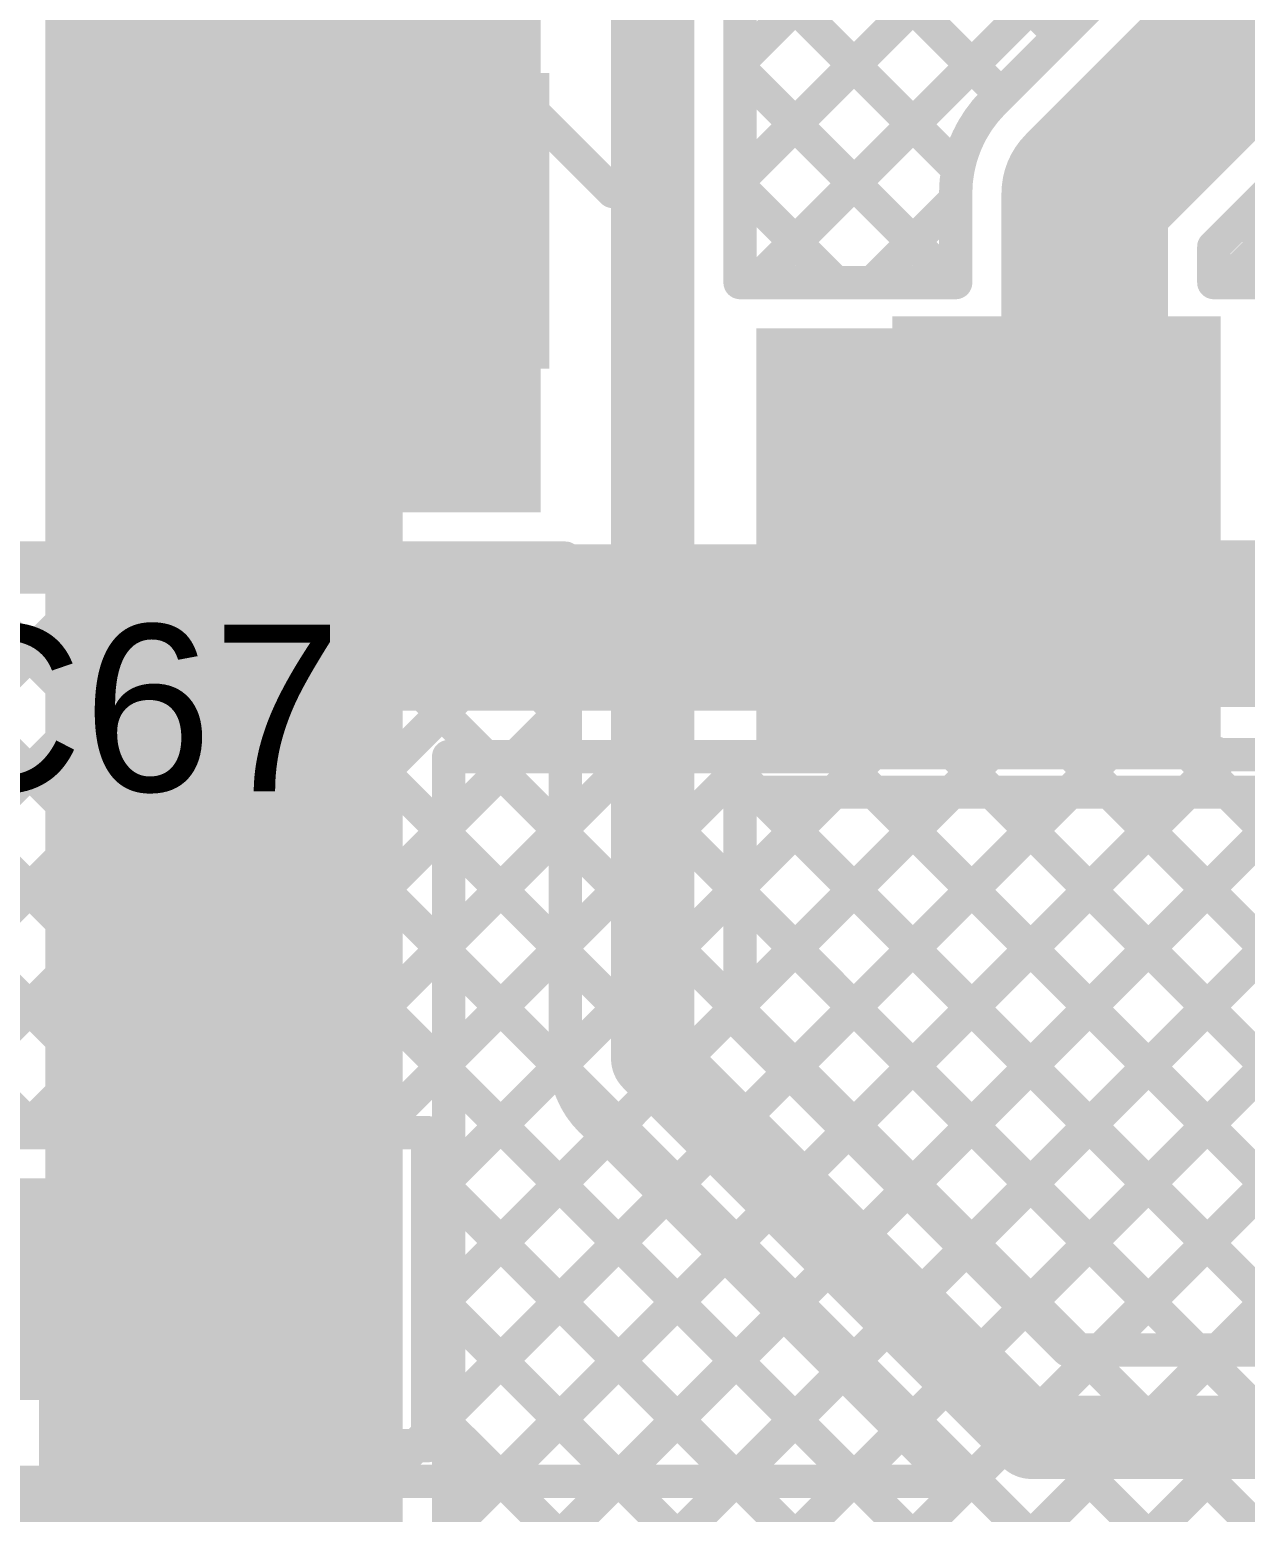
# Model space of a CAD drawing. Header units: millimetres. Extents: x 0 to 214, y 0 to 214.
# Drawn here: x 0.6554 to 0.9474, y 3.402 to 3.7581 of the extents above; entities that cross this region are included whole.
import ezdxf

# ---------------------------------------------------------------- set-up
doc = ezdxf.new("R2010")
doc.units = ezdxf.units.MM
doc.header["$MEASUREMENT"] = 0
for name, color, linetype in [('BottomLayer', 5, 'Continuous'), ('BottomOverlay', 54, 'Continuous'), ('BottomPaste', 16, 'Continuous'), ('BottomSolder', 6, 'Continuous'), ('TopLayer', 1, 'Continuous'), ('TopOverlay', 2, 'Continuous'), ('TopPaste', 8, 'Continuous'), ('TopSolder', 216, 'Continuous'), ('ViaHoleLayer', 16, 'Continuous')]:
    doc.layers.add(name, color=color, linetype=linetype)
doc.styles.add('Arial', font='', dxfattribs={"height": 0.2})
doc.styles.get('Arial').set_extended_font_data('Arial')

# ---------------------------------------------------------------- blocks, each defined once
blk = doc.blocks.new('RES_0603_66')
at = {"layer": 'TopLayer'}
for points in [[(-0.015, 0.0175), (-0.015, -0.0175), (-0.045, -0.0175), (-0.045, 0.0175)], [(0.045, 0.0175), (0.045, -0.0175), (0.015, -0.0175), (0.015, 0.0175)]]:
    blk.add_hatch(color=1, dxfattribs=at).paths.add_polyline_path(points)
at = {"layer": 'TopPaste'}
for points in [[(-0.015, 0.0175), (-0.015, -0.0175), (-0.045, -0.0175), (-0.045, 0.0175)], [(0.045, 0.0175), (0.045, -0.0175), (0.015, -0.0175), (0.015, 0.0175)]]:
    blk.add_hatch(color=8, dxfattribs=at).paths.add_polyline_path(points)
at = {"layer": 'TopSolder'}
for points in [[(-0.011, 0.0215), (-0.011, -0.0215), (-0.049, -0.0215), (-0.049, 0.0215)], [(0.049, 0.0215), (0.049, -0.0215), (0.011, -0.0215), (0.011, 0.0215)]]:
    blk.add_hatch(color=216, dxfattribs=at).paths.add_polyline_path(points)
at = {"layer": 'TopOverlay', "const_width": 0.005}
for points in [[(-0.049, 0.021), (-0.049, -0.021)], [(-0.049, 0.021), (0.049, 0.021)], [(0.049, 0.021), (0.049, -0.021)], [(-0.049, -0.021), (0.049, -0.021)]]:
    blk.add_lwpolyline(points, dxfattribs=at)
at = {"layer": 'TopOverlay', "const_width": 0.0025}
for points in [[(-0.05025, 0.021, 1), (-0.04775, 0.021, 1)], [(-0.05025, 0.021, 1), (-0.04775, 0.021, 1)], [(0.04775, 0.021, 1), (0.05025, 0.021, 1)], [(0.04775, 0.021, 1), (0.05025, 0.021, 1)], [(-0.05025, -0.021, 1), (-0.04775, -0.021, 1)], [(-0.05025, -0.021, 1), (-0.04775, -0.021, 1)], [(0.04775, -0.021, 1), (0.05025, -0.021, 1)], [(0.04775, -0.021, 1), (0.05025, -0.021, 1)]]:
    blk.add_lwpolyline(points, format="xyb", close=True, dxfattribs=at)
blk = doc.blocks.new('C__0603_B_107')
at = {"layer": 'BottomLayer'}
for points in [[(-0.045, -0.0175), (-0.045, 0.0175), (-0.015, 0.0175), (-0.015, -0.0175)], [(0.015, -0.0175), (0.015, 0.0175), (0.045, 0.0175), (0.045, -0.0175)]]:
    blk.add_hatch(color=5, dxfattribs=at).paths.add_polyline_path(points)
at = {"layer": 'BottomPaste'}
for points in [[(-0.045, -0.0175), (-0.045, 0.0175), (-0.015, 0.0175), (-0.015, -0.0175)], [(0.015, -0.0175), (0.015, 0.0175), (0.045, 0.0175), (0.045, -0.0175)]]:
    blk.add_hatch(color=16, dxfattribs=at).paths.add_polyline_path(points)
at = {"layer": 'BottomSolder'}
for points in [[(-0.04736, -0.01986), (-0.04736, 0.01986), (-0.01264, 0.01986), (-0.01264, -0.01986)], [(0.01264, -0.01986), (0.01264, 0.01986), (0.04736, 0.01986), (0.04736, -0.01986)]]:
    blk.add_hatch(color=6, dxfattribs=at).paths.add_polyline_path(points)
at = {"layer": 'BottomOverlay', "const_width": 0.005}
for points in [[(-0.049, 0.021), (-0.018, 0.021)], [(-0.049, -0.021), (-0.049, 0.021)], [(0.018, 0.021), (0.049, 0.021)], [(0.049, -0.021), (0.049, 0.021)], [(-0.049, -0.021), (-0.018, -0.021)], [(0.018, -0.021), (0.049, -0.021)]]:
    blk.add_lwpolyline(points, dxfattribs=at)
at = {"layer": 'BottomOverlay', "const_width": 0.0025}
for points in [[(-0.05025, 0.021, 1), (-0.04775, 0.021, 1)], [(-0.05025, 0.021, 1), (-0.04775, 0.021, 1)], [(-0.01925, 0.021, 1), (-0.01675, 0.021, 1)], [(0.01675, 0.021, 1), (0.01925, 0.021, 1)], [(0.04775, 0.021, 1), (0.05025, 0.021, 1)], [(0.04775, 0.021, 1), (0.05025, 0.021, 1)], [(-0.05025, -0.021, 1), (-0.04775, -0.021, 1)], [(-0.05025, -0.021, 1), (-0.04775, -0.021, 1)], [(-0.01925, -0.021, 1), (-0.01675, -0.021, 1)], [(0.01675, -0.021, 1), (0.01925, -0.021, 1)], [(0.04775, -0.021, 1), (0.05025, -0.021, 1)], [(0.04775, -0.021, 1), (0.05025, -0.021, 1)]]:
    blk.add_lwpolyline(points, format="xyb", close=True, dxfattribs=at)
blk = doc.blocks.new('RVT1E100M0405__108')
at = {"layer": 'TopLayer'}
for points in [[(-0.12205, 0.0315), (-0.01969, 0.0315), (-0.01969, -0.0315), (-0.12205, -0.0315)], [(0.01969, 0.0315), (0.12205, 0.0315), (0.12205, -0.0315), (0.01969, -0.0315)]]:
    blk.add_hatch(color=1, dxfattribs=at).paths.add_polyline_path(points)
at = {"layer": 'TopPaste'}
for points in [[(-0.12205, 0.0315), (-0.01969, 0.0315), (-0.01969, -0.0315), (-0.12205, -0.0315)], [(0.01969, 0.0315), (0.12205, 0.0315), (0.12205, -0.0315), (0.01969, -0.0315)]]:
    blk.add_hatch(color=8, dxfattribs=at).paths.add_polyline_path(points)
at = {"layer": 'TopSolder'}
for points in [[(-0.12605, 0.0355), (-0.01569, 0.0355), (-0.01569, -0.0355), (-0.12605, -0.0355)], [(0.01569, 0.0355), (0.12605, 0.0355), (0.12605, -0.0355), (0.01569, -0.0355)]]:
    blk.add_hatch(color=216, dxfattribs=at).paths.add_polyline_path(points)
at = {"layer": 'TopOverlay', "const_width": 0.005}
for points in [[(-0.08325, 0.04075), (-0.037, 0.087)], [(-0.037, 0.087), (0.085, 0.087)], [(0.085, 0.039), (0.085, 0.087)], [(-0.108, 0.037), (-0.108, 0.065)], [(-0.122, 0.051), (-0.094, 0.051)], [(-0.08325, 0.035), (-0.08325, 0.04075)], [(-0.08325, -0.04075), (-0.08325, -0.035)], [(-0.08325, -0.04075), (-0.037, -0.087)], [(0.085, -0.087), (0.085, -0.039)], [(-0.037, -0.087), (0.085, -0.087)]]:
    blk.add_lwpolyline(points, dxfattribs=at)
at = {"layer": 'TopOverlay', "const_width": 0.0025}
for points in [[(-0.03825, 0.087, 1), (-0.03575, 0.087, 1)], [(-0.03825, 0.087, 1), (-0.03575, 0.087, 1)], [(0.08375, 0.087, 1), (0.08625, 0.087, 1)], [(0.08375, 0.087, 1), (0.08625, 0.087, 1)], [(-0.10925, 0.065, 1), (-0.10675, 0.065, 1)], [(-0.12325, 0.051, 1), (-0.12075, 0.051, 1)], [(-0.09525, 0.051, 1), (-0.09275, 0.051, 1)], [(-0.0845, 0.04075, 1), (-0.082, 0.04075, 1)], [(-0.0845, 0.04075, 1), (-0.082, 0.04075, 1)], [(-0.10925, 0.037, 1), (-0.10675, 0.037, 1)], [(0.08375, 0.039, 1), (0.08625, 0.039, 1)], [(-0.0845, 0.035, 1), (-0.082, 0.035, 1)], [(-0.0845, -0.035, 1), (-0.082, -0.035, 1)], [(-0.0845, -0.04075, 1), (-0.082, -0.04075, 1)], [(-0.0845, -0.04075, 1), (-0.082, -0.04075, 1)], [(0.08375, -0.039, 1), (0.08625, -0.039, 1)], [(-0.03825, -0.087, 1), (-0.03575, -0.087, 1)], [(-0.03825, -0.087, 1), (-0.03575, -0.087, 1)], [(0.08375, -0.087, 1), (0.08625, -0.087, 1)], [(0.08375, -0.087, 1), (0.08625, -0.087, 1)]]:
    blk.add_lwpolyline(points, format="xyb", close=True, dxfattribs=at)
blk = doc.blocks.new('TL3300CF160Q_186')
at = {"layer": 'TopLayer'}
blk.add_hatch(color=1, dxfattribs=at).paths.add_polyline_path([(-0.25591, 0.06299), (-0.35433, 0.06299), (-0.35433, 0.13386), (-0.25591, 0.13386)])
at = {"layer": 'TopPaste'}
blk.add_hatch(color=8, dxfattribs=at).paths.add_polyline_path([(-0.25591, 0.06299), (-0.35433, 0.06299), (-0.35433, 0.13386), (-0.25591, 0.13386)])
at = {"layer": 'TopSolder'}
blk.add_hatch(color=216, dxfattribs=at).paths.add_polyline_path([(-0.25191, 0.05899), (-0.35833, 0.05899), (-0.35833, 0.13786), (-0.25191, 0.13786)])
at = {"layer": 'TopOverlay', "const_width": 0.00787}
for points in [[(-0.186, 0.241), (-0.222, 0.205)], [(-0.186, 0.241), (0.186, 0.241)], [(-0.24098, 0.05284), (-0.241, -0.051)]]:
    blk.add_lwpolyline(points, dxfattribs=at)
at = {"layer": 'TopOverlay'}
for points, const_width in [([(-0.18797, 0.241, 1), (-0.18403, 0.241, 1)], 0.00394), ([(-0.18797, 0.241, 1), (-0.18403, 0.241, 1)], 0.00394), ([(-0.22397, 0.205, 1), (-0.22003, 0.205, 1)], 0.00394), ([(-0.28237, 0.152, 1), (-0.30363, 0.152, 1)], 0.01), ([(-0.30613, 0.152, 1), (-0.30113, 0.152, 1)], 0.005), ([(-0.28487, 0.152, 1), (-0.27987, 0.152, 1)], 0.005), ([(-0.24295, 0.05284, 1), (-0.23902, 0.05284, 1)], 0.00394)]:
    blk.add_lwpolyline(points, format="xyb", close=True, dxfattribs=dict(at, const_width=const_width))

msp = doc.modelspace()

# ---------------------------------------------------------------- hatches: boundary and pattern name
at = {"layer": 'BottomLayer'}
for points in [[(0.65914, 1.692), (0.745, 1.692), (0.745, 3.97), (0.65914, 3.97)], [(0.708, 3.42801), (0.74, 3.42801), (0.74, 3.48301), (0.708, 3.48301)]]:
    msp.add_hatch(color=5, dxfattribs=at).paths.add_polyline_path(points)
h = msp.add_hatch(color=5, dxfattribs=at)
edge = h.paths.add_edge_path()
edge.add_arc((0.68314, 3.75817), 0.01181, 0, 360)
h = msp.add_hatch(color=5, dxfattribs=at)
edge = h.paths.add_edge_path()
edge.add_arc((0.70814, 3.75817), 0.01181, 0, 360)
h = msp.add_hatch(color=5, dxfattribs=at)
edge = h.paths.add_edge_path()
edge.add_arc((0.68314, 3.66617), 0.01181, 0, 360)
h = msp.add_hatch(color=5, dxfattribs=at)
edge = h.paths.add_edge_path()
edge.add_arc((0.70814, 3.66617), 0.01181, 0, 360)
h = msp.add_hatch(color=5, dxfattribs=at)
edge = h.paths.add_edge_path()
edge.add_arc((0.85057, 3.6145), 0.01181, 0, 360)
h = msp.add_hatch(color=5, dxfattribs=at)
edge = h.paths.add_edge_path()
edge.add_arc((0.723, 3.46801), 0.01181, 0, 360)
h = msp.add_hatch(color=5, dxfattribs=at)
edge = h.paths.add_edge_path()
edge.add_arc((0.723, 3.44301), 0.01181, 0, 360)
at = {"layer": 'BottomSolder'}
h = msp.add_hatch(color=6, dxfattribs=at)
edge = h.paths.add_edge_path()
edge.add_arc((0.68314, 3.75817), 0.00991, 0, 360)
h = msp.add_hatch(color=6, dxfattribs=at)
edge = h.paths.add_edge_path()
edge.add_arc((0.70814, 3.75817), 0.00991, 0, 360)
h = msp.add_hatch(color=6, dxfattribs=at)
edge = h.paths.add_edge_path()
edge.add_arc((0.68314, 3.66617), 0.00991, 0, 360)
h = msp.add_hatch(color=6, dxfattribs=at)
edge = h.paths.add_edge_path()
edge.add_arc((0.70814, 3.66617), 0.00991, 0, 360)
h = msp.add_hatch(color=6, dxfattribs=at)
edge = h.paths.add_edge_path()
edge.add_arc((0.723, 3.46801), 0.00991, 0, 360)
h = msp.add_hatch(color=6, dxfattribs=at)
edge = h.paths.add_edge_path()
edge.add_arc((0.723, 3.44301), 0.00991, 0, 360)
at = {"layer": 'TopLayer'}
for points in [[(0.66114, 3.64217), (0.77814, 3.64217), (0.77814, 3.77817), (0.66114, 3.77817)], [(0.8299, 3.58596), (0.941, 3.58596), (0.941, 3.68635), (0.8299, 3.68635)], [(0.61614, 3.42901), (0.74, 3.42901), (0.74, 3.48218), (0.61614, 3.48218)], [(0.61614, 3.36417), (0.70214, 3.36417), (0.70214, 3.41317), (0.61614, 3.41317)]]:
    msp.add_hatch(color=1, dxfattribs=at).paths.add_polyline_path(points)
h = msp.add_hatch(color=1, dxfattribs=at)
edge = h.paths.add_edge_path()
edge.add_arc((0.68314, 3.75817), 0.01181, 0, 360)
h = msp.add_hatch(color=1, dxfattribs=at)
edge = h.paths.add_edge_path()
edge.add_arc((0.70814, 3.75817), 0.01181, 0, 360)
h = msp.add_hatch(color=1, dxfattribs=at)
edge = h.paths.add_edge_path()
edge.add_arc((0.68314, 3.66617), 0.01181, 0, 360)
h = msp.add_hatch(color=1, dxfattribs=at)
edge = h.paths.add_edge_path()
edge.add_arc((0.70814, 3.66617), 0.01181, 0, 360)
h = msp.add_hatch(color=1, dxfattribs=at)
edge = h.paths.add_edge_path()
edge.add_arc((0.85057, 3.6145), 0.01181, 0, 360)
h = msp.add_hatch(color=1, dxfattribs=at)
edge = h.paths.add_edge_path()
edge.add_arc((0.723, 3.46801), 0.01181, 0, 360)
h = msp.add_hatch(color=1, dxfattribs=at)
edge = h.paths.add_edge_path()
edge.add_arc((0.723, 3.44301), 0.01181, 0, 360)
at = {"layer": 'TopSolder'}
h = msp.add_hatch(color=216, dxfattribs=at)
edge = h.paths.add_edge_path()
edge.add_arc((0.68314, 3.75817), 0.00991, 0, 360)
h = msp.add_hatch(color=216, dxfattribs=at)
edge = h.paths.add_edge_path()
edge.add_arc((0.70814, 3.75817), 0.00991, 0, 360)
h = msp.add_hatch(color=216, dxfattribs=at)
edge = h.paths.add_edge_path()
edge.add_arc((0.68314, 3.66617), 0.00991, 0, 360)
h = msp.add_hatch(color=216, dxfattribs=at)
edge = h.paths.add_edge_path()
edge.add_arc((0.70814, 3.66617), 0.00991, 0, 360)
h = msp.add_hatch(color=216, dxfattribs=at)
edge = h.paths.add_edge_path()
edge.add_arc((0.723, 3.46801), 0.00991, 0, 360)
h = msp.add_hatch(color=216, dxfattribs=at)
edge = h.paths.add_edge_path()
edge.add_arc((0.723, 3.44301), 0.00991, 0, 360)
at = {"layer": 'ViaHoleLayer'}
h = msp.add_hatch(color=16, dxfattribs=at)
edge = h.paths.add_edge_path()
edge.add_arc((0.68314, 3.75817), 0.00591, 0, 360)
h = msp.add_hatch(color=16, dxfattribs=at)
edge = h.paths.add_edge_path()
edge.add_arc((0.70814, 3.75817), 0.00591, 0, 360)
h = msp.add_hatch(color=16, dxfattribs=at)
edge = h.paths.add_edge_path()
edge.add_arc((0.68314, 3.66617), 0.00591, 0, 360)
h = msp.add_hatch(color=16, dxfattribs=at)
edge = h.paths.add_edge_path()
edge.add_arc((0.70814, 3.66617), 0.00591, 0, 360)
h = msp.add_hatch(color=16, dxfattribs=at)
edge = h.paths.add_edge_path()
edge.add_arc((0.85057, 3.6145), 0.00591, 0, 360)
h = msp.add_hatch(color=16, dxfattribs=at)
edge = h.paths.add_edge_path()
edge.add_arc((0.723, 3.46801), 0.00591, 0, 360)
h = msp.add_hatch(color=16, dxfattribs=at)
edge = h.paths.add_edge_path()
edge.add_arc((0.723, 3.44301), 0.00591, 0, 360)

# ---------------------------------------------------------------- linework, layer by layer
at = {"layer": 'BottomLayer'}
for points, const_width in [([(0.692, 3.612), (0.6945, 3.6145)], 0.04), ([(0.6945, 3.6145), (0.85057, 3.6145)], 0.04), ([(0.85057, 3.61545), (0.96916, 3.61545)], 0.04), ([(0.756, 3.34101), (1.00316, 3.58817)], 0.008), ([(0.756, 3.42587), (0.91458, 3.58445)], 0.008), ([(0.756, 3.45415), (0.88629, 3.58445)], 0.008), ([(0.756, 3.48244), (0.85796, 3.5844)], 0.008), ([(0.756, 3.3693), (0.97065, 3.58395)], 0.008), ([(0.756, 3.39758), (0.94236, 3.58395)], 0.008), ([(0.756, 3.539), (0.8005, 3.5835)], 0.008), ([(0.756, 3.51072), (0.82878, 3.5835)], 0.008), ([(0.756, 3.56729), (0.77222, 3.5835)], 0.008), ([(0.756, 3.5835), (0.85057, 3.5835)], 0.008), ([(0.756, 1.681), (0.756, 3.5835)], 0.008), ([(0.7648, 3.5835), (1.3305, 3.01781)], 0.008), ([(0.79309, 3.5835), (1.3305, 3.04609)], 0.008), ([(0.82137, 3.5835), (1.3305, 3.07438)], 0.008), ([(0.84966, 3.5835), (1.3305, 3.10266)], 0.008), ([(0.85815, 3.58445), (0.94016, 3.58445)], 0.008), ([(0.877, 3.58445), (1.3305, 3.13094)], 0.008), ([(0.90528, 3.58445), (1.3305, 3.15923)], 0.008), ([(0.93357, 3.58445), (1.3305, 3.18751)], 0.008), ([(0.94016, 3.58395), (0.99816, 3.58395)], 0.008), ([(0.756, 3.31273), (1.01112, 3.56785)], 0.008), ([(0.756, 3.56402), (1.3305, 2.98952)], 0.008), ([(0.756, 3.28445), (1.02502, 3.55347)], 0.008), ([(0.756, 3.22788), (1.07257, 3.54445)], 0.008), ([(0.756, 3.25616), (1.04428, 3.54445)], 0.008), ([(0.756, 3.53574), (1.3305, 2.96124)], 0.008), ([(0.756, 3.50745), (1.3305, 2.93295)], 0.008), ([(0.756, 3.47917), (1.3305, 2.90467)], 0.008), ([(0.756, 3.45089), (1.3305, 2.87639)], 0.008), ([(0.756, 3.4226), (1.3305, 2.8481)], 0.008)]:
    msp.add_lwpolyline(points, dxfattribs=dict(at, const_width=const_width))
for points, const_width in [([(0.6845, 3.6145, 1), (0.7045, 3.6145, 1)], 0.02), ([(0.6845, 3.6145, 1), (0.7045, 3.6145, 1)], 0.02), ([(0.84057, 3.61545, 1), (0.86057, 3.61545, 1)], 0.02), ([(0.84057, 3.6145, 1), (0.86057, 3.6145, 1)], 0.02), ([(0.682, 3.612, 1), (0.702, 3.612, 1)], 0.02), ([(0.754, 3.5835, 1), (0.758, 3.5835, 1)], 0.004), ([(0.754, 3.5835, 1), (0.758, 3.5835, 1)], 0.004), ([(0.7628, 3.5835, 1), (0.7668, 3.5835, 1)], 0.004), ([(0.77022, 3.5835, 1), (0.77422, 3.5835, 1)], 0.004), ([(0.79109, 3.5835, 1), (0.79509, 3.5835, 1)], 0.004), ([(0.7985, 3.5835, 1), (0.8025, 3.5835, 1)], 0.004), ([(0.81937, 3.5835, 1), (0.82337, 3.5835, 1)], 0.004), ([(0.82678, 3.5835, 1), (0.83078, 3.5835, 1)], 0.004), ([(0.84766, 3.5835, 1), (0.85166, 3.5835, 1)], 0.004), ([(0.84857, 3.5835, 1), (0.85257, 3.5835, 1)], 0.004), ([(0.84857, 3.5835, 1), (0.85257, 3.5835, 1)], 0.004), ([(0.85596, 3.5844, 1), (0.85996, 3.5844, 1)], 0.004), ([(0.85615, 3.58445, 1), (0.86015, 3.58445, 1)], 0.004), ([(0.85615, 3.58445, 1), (0.86015, 3.58445, 1)], 0.004), ([(0.875, 3.58445, 1), (0.879, 3.58445, 1)], 0.004), ([(0.88429, 3.58445, 1), (0.88829, 3.58445, 1)], 0.004), ([(0.90328, 3.58445, 1), (0.90728, 3.58445, 1)], 0.004), ([(0.91258, 3.58445, 1), (0.91658, 3.58445, 1)], 0.004), ([(0.93157, 3.58445, 1), (0.93557, 3.58445, 1)], 0.004), ([(0.93816, 3.58445, 1), (0.94216, 3.58445, 1)], 0.004), ([(0.93816, 3.58395, 1), (0.94216, 3.58395, 1)], 0.004), ([(0.94036, 3.58395, 1), (0.94436, 3.58395, 1)], 0.004), ([(0.754, 3.56729, 1), (0.758, 3.56729, 1)], 0.004), ([(0.754, 3.56402, 1), (0.758, 3.56402, 1)], 0.004), ([(0.754, 3.539, 1), (0.758, 3.539, 1)], 0.004), ([(0.754, 3.53574, 1), (0.758, 3.53574, 1)], 0.004), ([(0.754, 3.51072, 1), (0.758, 3.51072, 1)], 0.004), ([(0.754, 3.50745, 1), (0.758, 3.50745, 1)], 0.004), ([(0.754, 3.48244, 1), (0.758, 3.48244, 1)], 0.004), ([(0.754, 3.47917, 1), (0.758, 3.47917, 1)], 0.004), ([(0.754, 3.45415, 1), (0.758, 3.45415, 1)], 0.004), ([(0.754, 3.45089, 1), (0.758, 3.45089, 1)], 0.004), ([(0.754, 3.42587, 1), (0.758, 3.42587, 1)], 0.004), ([(0.754, 3.4226, 1), (0.758, 3.4226, 1)], 0.004)]:
    msp.add_lwpolyline(points, format="xyb", close=True, dxfattribs=dict(at, const_width=const_width))
at = {"layer": 'BottomLayer', "const_width": 0.008}
msp.add_lwpolyline([(0.85815, 3.58445, -0.06188), (0.85057, 3.5835)], format="xyb", dxfattribs=at)
at = {"layer": 'TopLayer'}
for points, const_width in [([(0.826, 3.75043), (1.20757, 4.132)], 0.008), ([(0.826, 3.72214), (1.23586, 4.132)], 0.008), ([(0.8295, 3.69735), (1.26414, 4.132)], 0.008), ([(0.805, 3.511), (0.805, 3.83)], 0.02), ([(0.82566, 3.83378), (0.9028, 3.75664)], 0.008), ([(0.826, 3.69735), (0.826, 3.83)], 0.008), ([(0.826, 3.80515), (0.88865, 3.7425)], 0.008), ([(0.88688, 3.74072), (0.95106, 3.8049)], 0.008), ([(0.90878, 3.71878), (0.973, 3.783)], 0.04), ([(0.826, 3.77687), (0.87832, 3.72455)], 0.008), ([(0.93978, 3.70594), (0.98584, 3.752)], 0.008), ([(0.94263, 3.69735), (0.99728, 3.752)], 0.008), ([(0.826, 3.74858), (0.87723, 3.69735)], 0.008), ([(0.90878, 3.6428), (0.90878, 3.71878)], 0.04), ([(0.826, 3.7203), (0.84894, 3.69735)], 0.008), ([(0.85778, 3.69735), (0.87778, 3.71735)], 0.008), ([(0.87778, 3.69735), (0.87778, 3.71878)], 0.008), ([(0.94664, 3.7128), (1.05244, 3.607)], 0.008), ([(0.93978, 3.69735), (0.93978, 3.70594)], 0.008), ([(0.826, 3.69735), (0.87778, 3.69735)], 0.008), ([(0.93978, 3.69735), (0.952, 3.69735)], 0.008), ([(0.8662, 3.4795), (1.05244, 3.66573)], 0.008), ([(0.90202, 3.63604), (0.90878, 3.6428)], 0.04), ([(0.88034, 3.46536), (1.05244, 3.63745)], 0.008), ([(0.52114, 3.62917), (0.65714, 3.49318)], 0.008), ([(0.54943, 3.62917), (0.68542, 3.49318)], 0.008), ([(0.54947, 3.50218), (0.67846, 3.63117)], 0.008), ([(0.57771, 3.62917), (0.71371, 3.49318)], 0.008), ([(0.57775, 3.50218), (0.70675, 3.63117)], 0.008), ([(0.57964, 3.47578), (0.73503, 3.63117)], 0.008), ([(0.606, 3.62917), (0.74199, 3.49318)], 0.008), ([(0.62532, 3.49318), (0.76332, 3.63117)], 0.008), ([(0.63428, 3.62917), (0.85399, 3.40947)], 0.008), ([(0.65014, 3.63117), (0.784, 3.63117)], 0.008), ([(0.66057, 3.63117), (0.78431, 3.50743)], 0.008), ([(0.68885, 3.63117), (0.784, 3.53602)], 0.008), ([(0.71713, 3.63117), (0.784, 3.56431)], 0.008), ([(0.74542, 3.63117), (0.784, 3.59259)], 0.008), ([(0.7737, 3.63117), (0.784, 3.62088)], 0.008), ([(0.784, 3.511), (0.784, 3.63117)], 0.008), ([(0.65361, 3.49318), (0.784, 3.62357)], 0.008), ([(0.89448, 3.45121), (1.05244, 3.60916)], 0.008), ([(0.68189, 3.49318), (0.784, 3.59529)], 0.008), ([(0.91255, 3.441), (1.05244, 3.58088)], 0.008), ([(0.826, 3.5197), (0.826, 3.57496)], 0.008), ([(0.826, 3.57496), (0.952, 3.57496)], 0.008), ([(0.826, 3.52415), (0.87681, 3.57496)], 0.008), ([(0.826, 3.55244), (0.84852, 3.57496)], 0.008), ([(0.82992, 3.57496), (0.96388, 3.441)], 0.008), ([(0.83792, 3.50778), (0.90509, 3.57496)], 0.008), ([(0.85206, 3.49364), (0.93338, 3.57496)], 0.008), ([(0.8582, 3.57496), (0.99216, 3.441)], 0.008), ([(0.88648, 3.57496), (1.02044, 3.441)], 0.008), ([(0.91477, 3.57496), (1.04873, 3.441)], 0.008), ([(0.94084, 3.441), (1.07567, 3.57583)], 0.008), ([(0.94305, 3.57496), (1.07701, 3.441)], 0.008), ([(0.71018, 3.49318), (0.784, 3.567)], 0.008), ([(0.826, 3.55059), (0.93559, 3.441)], 0.008), ([(0.73846, 3.49318), (0.784, 3.53872)], 0.008), ([(0.826, 3.52231), (0.90731, 3.441)], 0.008), ([(0.826, 3.5197), (0.9047, 3.441)], 0.008), ([(0.805, 3.511), (0.896, 3.42)], 0.02), ([(0.751, 3.47744), (0.78401, 3.51044)], 0.008), ([(0.60514, 3.49318), (0.751, 3.49318)], 0.008), ([(0.751, 3.41801), (0.751, 3.49318)], 0.008), ([(0.79019, 3.49612), (0.87684, 3.40947)], 0.008), ([(0.751, 3.44915), (0.79408, 3.49223)], 0.008), ([(0.751, 3.48417), (0.8257, 3.40947)], 0.008), ([(0.751, 3.42087), (0.80822, 3.47808)], 0.008), ([(0.76788, 3.40947), (0.82236, 3.46394)], 0.008), ([(0.751, 3.45589), (0.79742, 3.40947)], 0.008), ([(0.79617, 3.40947), (0.8365, 3.4498)], 0.008), ([(0.9047, 3.441), (1.19349, 3.441)], 0.008), ([(0.82445, 3.40947), (0.85064, 3.43566)], 0.008), ([(0.751, 3.4276), (0.76914, 3.40947)], 0.008), ([(0.896, 3.42), (1.4, 3.42)], 0.02), ([(0.74814, 3.41801), (0.751, 3.42087)], 0.008), ([(0.85274, 3.40947), (0.86479, 3.42152)], 0.008), ([(0.71314, 3.41129), (0.71986, 3.41801)], 0.008), ([(0.71314, 3.40947), (0.71314, 3.41801)], 0.008), ([(0.71314, 3.41801), (0.751, 3.41801)], 0.008), ([(0.73231, 3.41801), (0.74085, 3.40947)], 0.008), ([(0.7396, 3.40947), (0.74814, 3.41801)], 0.008), ([(0.71314, 3.40947), (0.87684, 3.40947)], 0.008)]:
    msp.add_lwpolyline(points, dxfattribs=dict(at, const_width=const_width))
for points, const_width in [([(0.9008, 3.75664, 1), (0.9048, 3.75664, 1)], 0.004), ([(0.824, 3.75043, 1), (0.828, 3.75043, 1)], 0.004), ([(0.824, 3.74858, 1), (0.828, 3.74858, 1)], 0.004), ([(0.88665, 3.7425, 1), (0.89065, 3.7425, 1)], 0.004), ([(0.88486, 3.7407, 1), (0.88886, 3.7407, 1)], 0.004), ([(0.88488, 3.74072, 1), (0.88888, 3.74072, 1)], 0.004), ([(0.88488, 3.74072, 1), (0.88888, 3.74072, 1)], 0.004), ([(0.89878, 3.71878, 1), (0.91878, 3.71878, 1)], 0.02), ([(0.89878, 3.71878, 1), (0.91878, 3.71878, 1)], 0.02), ([(0.87632, 3.72455, 1), (0.88032, 3.72455, 1)], 0.004), ([(0.824, 3.72214, 1), (0.828, 3.72214, 1)], 0.004), ([(0.824, 3.7203, 1), (0.828, 3.7203, 1)], 0.004), ([(0.87578, 3.71878, 1), (0.87978, 3.71878, 1)], 0.004), ([(0.87578, 3.71878, 1), (0.87978, 3.71878, 1)], 0.004), ([(0.87578, 3.71878, 1), (0.87978, 3.71878, 1)], 0.004), ([(0.87578, 3.71735, 1), (0.87978, 3.71735, 1)], 0.004), ([(0.94464, 3.7128, 1), (0.94864, 3.7128, 1)], 0.004), ([(0.93778, 3.70594, 1), (0.94178, 3.70594, 1)], 0.004), ([(0.93778, 3.70594, 1), (0.94178, 3.70594, 1)], 0.004), ([(0.824, 3.69735, 1), (0.828, 3.69735, 1)], 0.004), ([(0.824, 3.69735, 1), (0.828, 3.69735, 1)], 0.004), ([(0.8275, 3.69735, 1), (0.8315, 3.69735, 1)], 0.004), ([(0.84694, 3.69735, 1), (0.85094, 3.69735, 1)], 0.004), ([(0.85578, 3.69735, 1), (0.85978, 3.69735, 1)], 0.004), ([(0.87523, 3.69735, 1), (0.87923, 3.69735, 1)], 0.004), ([(0.87578, 3.69735, 1), (0.87978, 3.69735, 1)], 0.004), ([(0.87578, 3.69735, 1), (0.87978, 3.69735, 1)], 0.004), ([(0.93778, 3.69735, 1), (0.94178, 3.69735, 1)], 0.004), ([(0.93778, 3.69735, 1), (0.94178, 3.69735, 1)], 0.004), ([(0.94063, 3.69735, 1), (0.94463, 3.69735, 1)], 0.004), ([(0.89878, 3.6428, 1), (0.91878, 3.6428, 1)], 0.02), ([(0.89878, 3.6428, 1), (0.91878, 3.6428, 1)], 0.02), ([(0.89202, 3.63604, 1), (0.91202, 3.63604, 1)], 0.02), ([(0.65857, 3.63117, 1), (0.66257, 3.63117, 1)], 0.004), ([(0.67646, 3.63117, 1), (0.68046, 3.63117, 1)], 0.004), ([(0.68685, 3.63117, 1), (0.69085, 3.63117, 1)], 0.004), ([(0.70475, 3.63117, 1), (0.70875, 3.63117, 1)], 0.004), ([(0.71513, 3.63117, 1), (0.71913, 3.63117, 1)], 0.004), ([(0.73303, 3.63117, 1), (0.73703, 3.63117, 1)], 0.004), ([(0.74342, 3.63117, 1), (0.74742, 3.63117, 1)], 0.004), ([(0.76132, 3.63117, 1), (0.76532, 3.63117, 1)], 0.004), ([(0.7717, 3.63117, 1), (0.7757, 3.63117, 1)], 0.004), ([(0.782, 3.63117, 1), (0.786, 3.63117, 1)], 0.004), ([(0.782, 3.63117, 1), (0.786, 3.63117, 1)], 0.004), ([(0.782, 3.62357, 1), (0.786, 3.62357, 1)], 0.004), ([(0.782, 3.62088, 1), (0.786, 3.62088, 1)], 0.004), ([(0.782, 3.59529, 1), (0.786, 3.59529, 1)], 0.004), ([(0.782, 3.59259, 1), (0.786, 3.59259, 1)], 0.004), ([(0.824, 3.57496, 1), (0.828, 3.57496, 1)], 0.004), ([(0.824, 3.57496, 1), (0.828, 3.57496, 1)], 0.004), ([(0.82792, 3.57496, 1), (0.83192, 3.57496, 1)], 0.004), ([(0.84652, 3.57496, 1), (0.85052, 3.57496, 1)], 0.004), ([(0.8562, 3.57496, 1), (0.8602, 3.57496, 1)], 0.004), ([(0.87481, 3.57496, 1), (0.87881, 3.57496, 1)], 0.004), ([(0.88448, 3.57496, 1), (0.88848, 3.57496, 1)], 0.004), ([(0.90309, 3.57496, 1), (0.90709, 3.57496, 1)], 0.004), ([(0.91277, 3.57496, 1), (0.91677, 3.57496, 1)], 0.004), ([(0.93138, 3.57496, 1), (0.93538, 3.57496, 1)], 0.004), ([(0.94105, 3.57496, 1), (0.94505, 3.57496, 1)], 0.004), ([(0.782, 3.567, 1), (0.786, 3.567, 1)], 0.004), ([(0.782, 3.56431, 1), (0.786, 3.56431, 1)], 0.004), ([(0.824, 3.55244, 1), (0.828, 3.55244, 1)], 0.004), ([(0.824, 3.55059, 1), (0.828, 3.55059, 1)], 0.004), ([(0.782, 3.53872, 1), (0.786, 3.53872, 1)], 0.004), ([(0.782, 3.53602, 1), (0.786, 3.53602, 1)], 0.004), ([(0.824, 3.52415, 1), (0.828, 3.52415, 1)], 0.004), ([(0.824, 3.52231, 1), (0.828, 3.52231, 1)], 0.004), ([(0.824, 3.5197, 1), (0.828, 3.5197, 1)], 0.004), ([(0.824, 3.5197, 1), (0.828, 3.5197, 1)], 0.004), ([(0.8, 3.511, 1), (0.81, 3.511, 1)], 0.01), ([(0.8, 3.511, 1), (0.81, 3.511, 1)], 0.01), ([(0.782, 3.511, 1), (0.786, 3.511, 1)], 0.004), ([(0.782, 3.511, 1), (0.786, 3.511, 1)], 0.004), ([(0.782, 3.511, 1), (0.786, 3.511, 1)], 0.004), ([(0.78201, 3.51044, 1), (0.78601, 3.51044, 1)], 0.004), ([(0.78231, 3.50743, 1), (0.78631, 3.50743, 1)], 0.004), ([(0.83592, 3.50778, 1), (0.83992, 3.50778, 1)], 0.004), ([(0.65161, 3.49318, 1), (0.65561, 3.49318, 1)], 0.004), ([(0.65514, 3.49318, 1), (0.65914, 3.49318, 1)], 0.004), ([(0.67989, 3.49318, 1), (0.68389, 3.49318, 1)], 0.004), ([(0.68342, 3.49318, 1), (0.68742, 3.49318, 1)], 0.004), ([(0.70818, 3.49318, 1), (0.71218, 3.49318, 1)], 0.004), ([(0.71171, 3.49318, 1), (0.71571, 3.49318, 1)], 0.004), ([(0.73646, 3.49318, 1), (0.74046, 3.49318, 1)], 0.004), ([(0.73999, 3.49318, 1), (0.74399, 3.49318, 1)], 0.004), ([(0.749, 3.49318, 1), (0.753, 3.49318, 1)], 0.004), ([(0.749, 3.49318, 1), (0.753, 3.49318, 1)], 0.004), ([(0.78815, 3.49615, 1), (0.79215, 3.49615, 1)], 0.004), ([(0.78819, 3.49612, 1), (0.79219, 3.49612, 1)], 0.004), ([(0.78819, 3.49612, 1), (0.79219, 3.49612, 1)], 0.004), ([(0.85006, 3.49364, 1), (0.85406, 3.49364, 1)], 0.004), ([(0.79208, 3.49223, 1), (0.79608, 3.49223, 1)], 0.004), ([(0.749, 3.48417, 1), (0.753, 3.48417, 1)], 0.004), ([(0.8642, 3.4795, 1), (0.8682, 3.4795, 1)], 0.004), ([(0.749, 3.47744, 1), (0.753, 3.47744, 1)], 0.004), ([(0.80622, 3.47808, 1), (0.81022, 3.47808, 1)], 0.004), ([(0.87834, 3.46536, 1), (0.88234, 3.46536, 1)], 0.004), ([(0.82036, 3.46394, 1), (0.82436, 3.46394, 1)], 0.004), ([(0.749, 3.45589, 1), (0.753, 3.45589, 1)], 0.004), ([(0.89248, 3.45121, 1), (0.89648, 3.45121, 1)], 0.004), ([(0.749, 3.44915, 1), (0.753, 3.44915, 1)], 0.004), ([(0.8345, 3.4498, 1), (0.8385, 3.4498, 1)], 0.004), ([(0.9027, 3.441, 1), (0.9067, 3.441, 1)], 0.004), ([(0.9027, 3.441, 1), (0.9067, 3.441, 1)], 0.004), ([(0.90531, 3.441, 1), (0.90931, 3.441, 1)], 0.004), ([(0.91055, 3.441, 1), (0.91455, 3.441, 1)], 0.004), ([(0.93359, 3.441, 1), (0.93759, 3.441, 1)], 0.004), ([(0.93884, 3.441, 1), (0.94284, 3.441, 1)], 0.004), ([(0.84864, 3.43566, 1), (0.85264, 3.43566, 1)], 0.004), ([(0.749, 3.4276, 1), (0.753, 3.4276, 1)], 0.004), ([(0.891, 3.42, 1), (0.901, 3.42, 1)], 0.01), ([(0.891, 3.42, 1), (0.901, 3.42, 1)], 0.01), ([(0.749, 3.42087, 1), (0.753, 3.42087, 1)], 0.004), ([(0.749, 3.42087, 1), (0.753, 3.42087, 1)], 0.004), ([(0.86279, 3.42152, 1), (0.86679, 3.42152, 1)], 0.004), ([(0.71114, 3.41801, 1), (0.71514, 3.41801, 1)], 0.004), ([(0.71114, 3.41801, 1), (0.71514, 3.41801, 1)], 0.004), ([(0.71786, 3.41801, 1), (0.72186, 3.41801, 1)], 0.004), ([(0.73031, 3.41801, 1), (0.73431, 3.41801, 1)], 0.004), ([(0.74614, 3.41801, 1), (0.75014, 3.41801, 1)], 0.004), ([(0.74614, 3.41801, 1), (0.75014, 3.41801, 1)], 0.004), ([(0.749, 3.41801, 1), (0.753, 3.41801, 1)], 0.004), ([(0.749, 3.41801, 1), (0.753, 3.41801, 1)], 0.004), ([(0.71114, 3.41129, 1), (0.71514, 3.41129, 1)], 0.004), ([(0.71114, 3.40947, 1), (0.71514, 3.40947, 1)], 0.004), ([(0.71114, 3.40947, 1), (0.71514, 3.40947, 1)], 0.004), ([(0.7376, 3.40947, 1), (0.7416, 3.40947, 1)], 0.004), ([(0.73885, 3.40947, 1), (0.74285, 3.40947, 1)], 0.004), ([(0.76588, 3.40947, 1), (0.76988, 3.40947, 1)], 0.004), ([(0.76714, 3.40947, 1), (0.77114, 3.40947, 1)], 0.004), ([(0.79417, 3.40947, 1), (0.79817, 3.40947, 1)], 0.004), ([(0.79542, 3.40947, 1), (0.79942, 3.40947, 1)], 0.004), ([(0.82245, 3.40947, 1), (0.82645, 3.40947, 1)], 0.004), ([(0.8237, 3.40947, 1), (0.8277, 3.40947, 1)], 0.004), ([(0.85074, 3.40947, 1), (0.85474, 3.40947, 1)], 0.004), ([(0.85199, 3.40947, 1), (0.85599, 3.40947, 1)], 0.004), ([(0.87484, 3.40947, 1), (0.87884, 3.40947, 1)], 0.004), ([(0.87484, 3.40947, 1), (0.87884, 3.40947, 1)], 0.004)]:
    msp.add_lwpolyline(points, format="xyb", close=True, dxfattribs=dict(at, const_width=const_width))
at = {"layer": 'TopLayer', "const_width": 0.008}
for points in [[(0.87778, 3.71878, -0.199163), (0.88688, 3.74072)], [(0.87778, 3.71878, -0.198912), (0.88686, 3.7407)], [(0.79015, 3.49615, -0.198912), (0.784, 3.511)], [(0.79019, 3.49612, -0.199534), (0.784, 3.511)]]:
    msp.add_lwpolyline(points, format="xyb", dxfattribs=at)

# ---------------------------------------------------------------- block references
at = {"rotation": 90}
for name, p in [('TL3300CF160Q_186', (1.00044, 3.94116)), ('RES_0603_66', (0.68114, 3.41847))]:
    msp.add_blockref(name, p, dxfattribs=at)
for name, p in [('RVT1E100M0405__108', (0.65414, 3.71217)), ('C__0603_B_107', (0.65314, 3.71217))]:
    msp.add_blockref(name, p)

# ---------------------------------------------------------------- texts
at = {"layer": 'BottomOverlay', "style": 'Arial'}
msp.add_text('*', height=0.075, dxfattribs=at).set_placement((0.71114, 3.67426))
at = {"layer": 'TopOverlay', "style": 'Arial'}
msp.add_text('C67', height=0.04, dxfattribs=at).set_placement((0.62782, 3.57518))
msp.add_text('#', height=0.055, rotation=360, dxfattribs=at).set_placement((0.66814, 3.47677))

doc.saveas('drawing.dxf')
